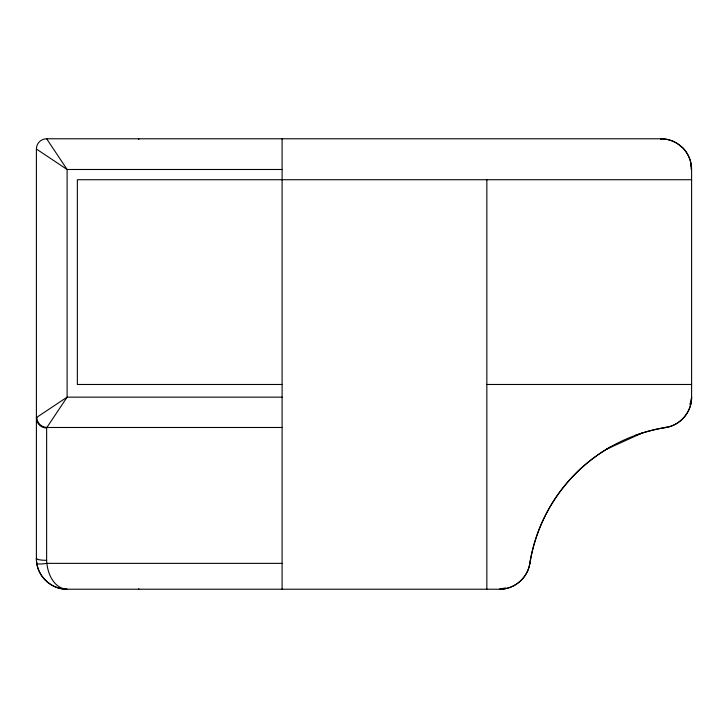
<?xml version="1.0" encoding="UTF-8"?>
<svg xmlns="http://www.w3.org/2000/svg" width="728" height="728" viewBox="0 0 728 728"><rect width="100%" height="100%" fill="white"/><g stroke="black" fill="none" stroke-linecap="round" stroke-linejoin="round"><path stroke-width="1.09" d="M611.256 446.482A163.8 163.8 0 0 0 530.375 560.323L530.33 560.314A18.528 2.111 -79.8 0 0 529.802 563.417C527.846 577.914 514.132 589.516 499.526 589.225L67.112 589.225C52.452 589.516 38.812 577.877 36.782 563.363A30.967 30.649 34.6 0 1 36.4 558.513L36.4 149.013A10.238 10.238 0 0 1 46.638 138.775L660.888 138.775L666.256 139.248A28.083 23.369 0 0 1 677.713 143.835L682.327 147.493M690.544 402.466L691.6 397.151L691.6 169.488A30.713 30.713 0 0 0 660.888 138.775L660.888 139.494M690.362 402.893L689.735 404.176M36.846 558.513L36.4 558.513A30.713 30.713 0 0 0 67.112 589.225C54.373 588.597 47.948 574.51 46.892 563.363A18.528 18.127 32 0 1 46.628 560.323L46.638 428A10.238 10.074 0 0 1 36.4 417.918A30.967 3.667 4.7 0 1 36.728 417.362L67.112 397.151L282.1 397.151M606.888 449.03L641.869 433.16M505.487 587.896L499.526 589.225A30.713 30.713 0 0 0 529.857 563.363A163.8 163.8 0 0 1 665.738 427.482A30.713 30.713 0 0 0 691.6 397.151C691.891 411.811 680.252 425.452 665.738 427.482A10.238 1.593 80.9 0 0 666.102 427.036M282.1 169.488L67.112 169.488L36.518 149.094M691.6 179.725L77.35 179.725L77.35 384.475L282.1 384.475M486.85 384.475L691.6 384.475M282.1 427.482L46.892 427.482A10.238 9.983 45 0 1 36.782 417.371M282.1 563.363L46.892 563.363A10.238 1.593 -9.1 0 1 36.782 563.363M46.719 138.893L67.112 169.488L67.112 397.151L46.892 427.482A18.528 3.258 6.7 0 0 46.647 428M662.626 427.609L662.698 428A163.8 163.8 0 0 0 635.362 435.38M486.85 179.725L486.85 589.225M282.1 138.775L282.1 589.225M138.775 138.775L138.775 139.494M138.775 588.715L138.775 589.225M46.638 560.323A10.238 1.811 0 0 1 36.4 558.513M690.472 164.128A40.686 22.568 0 0 1 691.354 169.488A40.686 33.852 0 0 0 682.473 147.402M529.857 563.363A10.238 1.593 9.1 0 1 529.647 563.618M662.698 428.037A18.528 2.029 -10.2 0 1 665.683 427.527"/></g></svg>
